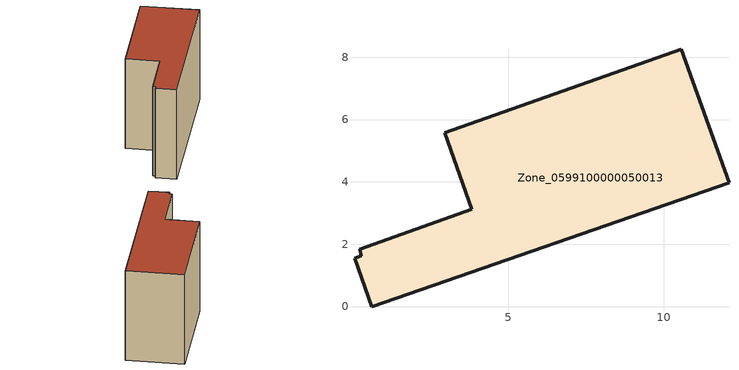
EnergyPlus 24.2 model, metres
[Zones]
Zone_0599100000050013
 floor ground (C_G): 0.28,1.63 0.23,1.83 3.84,3.12 2.96,5.58 10.56,8.25 12.09,3.98 0.63,0 0.07,1.55 z0
 wall outside (C_F): 0.63,0 12.09,3.98 10.56,8.25 2.96,5.58 3.84,3.12 0.23,1.83 0.28,1.63 0.07,1.55 0.63,0 z0:7.82
 roof outside (C_R): 0.23,1.83 0.28,1.63 0.07,1.55 0.63,0 12.09,3.98 10.56,8.25 2.96,5.58 3.84,3.12 z7.82
[BUILDING]
Pand.0599100000050013: North Axis=0; Terrain=City; Loads Convergence Tolerance Value=0.04; Temperature Convergence Tolerance Value=0.4; Solar Distribution=FullExterior; Maximum Number of Warmup Days=25; Minimum Number of Warmup Days=1
[Site:Location]
Rotterdam.The.Hague.AP_ZH_NLD Design_Conditions: Latitude=51.96; Longitude=4.45; Time Zone=1; Elevation=-4.5
[SITE:GROUNDTEMPERATURE:BUILDINGSURFACE]
18, 18, 18, 18, 18, 18, 18, 18, 18, 18, 18, 18
[MATERIAL] Thermal Absorptance=0.9; Solar Absorptance=0.7; Visible Absorptance=0.7
Name | Roughness | Thickness | Conductivity | Density | Specific Heat
G.TI.1946 | MediumSmooth | 0.15 | 1 | 540 | 1210
F.TI.1946 | Rough | 0.3 | 0.857143 | 1920 | 840
R.TI.1946 | MediumRough | 0.2 | 0.1 | 1500 | 1000
[CONSTRUCTION]
C_G: G.TI.1946
C_F: F.TI.1946
C_R: R.TI.1946
[ZONE]
Zone_0599100000050013: Type=1; Multiplier=1; Ceiling Height=Autocalculate; Volume=Autocalculate; Floor Area=autocalculate; Part of Total Floor Area=Yes
[ZONEINFILTRATION:DESIGNFLOWRATE]
Infil_Zone_0599100000050013: Zone or ZoneList or Space or SpaceList=Zone_0599100000050013; Schedule=AlwaysOn; Design Flow Rate Calculation Method=Flow/Area; Flow Rate per Floor Area=0.003; Constant Term Coefficient=1; Temperature Term Coefficient=0; Velocity Term Coefficient=0; Velocity Squared Term Coefficient=0
[HVACTEMPLATE:ZONE:IDEALLOADSAIRSYSTEM]
Zone_0599100000050013: Maximum Heating Supply Air Temperature=50; Minimum Cooling Supply Air Temperature=13; Maximum Heating Supply Air Humidity Ratio=0.0156; Minimum Cooling Supply Air Humidity Ratio=0.0077; Heating Limit=NoLimit; Cooling Limit=NoLimit; Dehumidification Control Type=ConstantSensibleHeatRatio; Cooling Sensible Heat Ratio=0.7; Dehumidification Setpoint=60; Humidification Control Type=None; Humidification Setpoint=30; Outdoor Air Method=None; Outdoor Air Flow Rate per Person=0.00944; Outdoor Air Flow Rate per Zone Floor Area=0; Outdoor Air Flow Rate per Zone=0; Demand Controlled Ventilation Type=None; Outdoor Air Economizer Type=NoEconomizer; Heat Recovery Type=None; Sensible Heat Recovery Effectiveness=0.7; Latent Heat Recovery Effectiveness=0.65
[ZONECONTROL:THERMOSTAT]
ThermostatControl_Zone_0599100000050013: Zone or ZoneList=Zone_0599100000050013; Control Type Schedule=DualSetpointControlType; Control 1=Thermostat_Zone_0599100000050013; Temperature Difference Between Cutout And Setpoint=0
[THERMOSTATSETPOINT:DUALSETPOINT]
Thermostat_Zone_0599100000050013: Heating Setpoint Temperature Schedule=HeatingSetpoint_Zone_0599100000050013; Cooling Setpoint Temperature Schedule=CoolingSetpoint_Zone_0599100000050013
[SCHEDULE:COMPACT]
HeatingSetpoint_Zone_0599100000050013: Through: 12/31, For: AllDays, Until: 24:00, 21
CoolingSetpoint_Zone_0599100000050013: Through: 12/31, For: AllDays, Until: 24:00, 24
DualSetpointControlType: Through: 12/31, For: AllDays, Until: 24:00, 4
AlwaysOn: Through: 12/31, For: AllDays, Until: 24:00, 1
